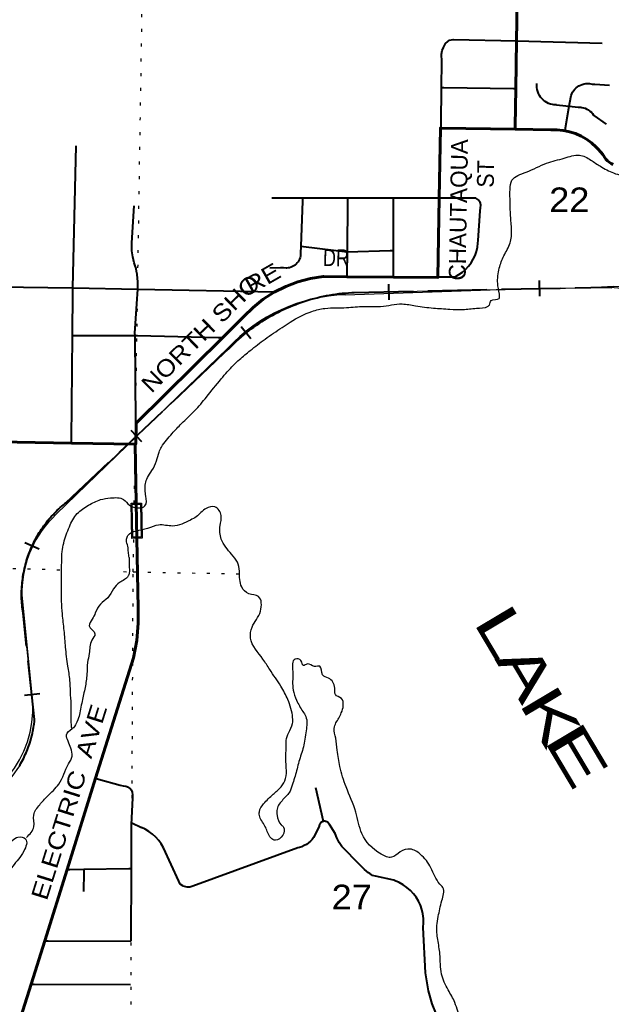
# Model space of a CAD drawing. Header units: feet. Extents: x -489137 to -242534, y 368785 to 558127.
# Drawn here: x -346514 to -342297, y 463025 to 470038 of the extents above; entities that cross this region are included whole.
import ezdxf

# ---------------------------------------------------------------- set-up
doc = ezdxf.new("R2010")
doc.units = ezdxf.units.FT
doc.header["$LTSCALE"] = 70
doc.linetypes.add('DOTTED', pattern=[1.5, 0.3, -1.2])
doc.linetypes.add('LONG_DASHED', pattern=[7.5, 6, -1.5])
for name, color, linetype, lineweight in [('26', 7, 'Continuous', 40), ('27', 7, 'Continuous', 13), ('29', 7, 'Continuous', 25), ('39', 7, 'Continuous', 13), ('61', 7, 'Continuous', 13), ('63', 7, 'Continuous', 25), ('7', 7, 'DOTTED', 13)]:
    doc.layers.add(name, color=color, linetype=linetype, lineweight=lineweight)
doc.layers.add('41', color=7, linetype='Continuous')

msp = doc.modelspace()

# ---------------------------------------------------------------- linework, layer by layer
at = {"layer": '26'}
for q in [(-345691.28, 467013.62), (-345679.09, 466343.35)]:
    msp.add_line((-345683.67, 466595.32), q, dxfattribs=at)
for points in [[(-342981.37, 469257.1), (-342981.03, 469278.97), (-342976.81, 469548.29), (-342971.49, 469888.07), (-342949.51, 471292.67)], [(-345691.28, 467013.62), (-345686.12, 467013.53), (-345683.97, 467162.82), (-345066.37, 467773.97), (-344915.65, 467923.11), (-344849.93, 467988.23), (-344777.76, 468046.12), (-344699.93, 468096.15), (-344617.3, 468137.77), (-344530.78, 468170.52), (-344441.3, 468194.05), (-344349.86, 468208.1), (-344346.64, 468208.41), (-344180.98, 468206.91), (-343849, 468203.9), (-343534.02, 468201.05), (-343533.95, 468204.77), (-343523.89, 468766.38), (-343514.94, 469265.64), (-343510.7, 469265.57), (-342981.37, 469257.1)], [(-342284.45, 469005.96), (-342298.6, 469013.59), (-342311.88, 469022.65), (-342324.14, 469033.05), (-342335.24, 469044.67), (-342345.07, 469057.39), (-342353.51, 469071.07), (-342358.29, 469077.15), (-342371.64, 469094.12), (-342392.3, 469117.15), (-342403.83, 469129.85), (-342437.19, 469159.64), (-342473.47, 469185.77), (-342512.28, 469207.97), (-342553.21, 469225.99), (-342595.79, 469239.63), (-342626.12, 469245.95), (-342639.57, 469248.75), (-342684.06, 469253.24), (-342728.77, 469253.05), (-342981.37, 469257.1)], [(-345691.28, 467013.62), (-346144.73, 467021.43), (-346530.82, 467028.07), (-346999.54, 467036.14), (-347389.92, 467042.85), (-347610, 467046.64), (-347660.98, 467047.52), (-347975.74, 467052.94), (-348814.36, 467067.37), (-348993.56, 467070.45), (-349320.69, 467076.08), (-349634.04, 467081.48), (-349972.34, 467087.3), (-350344.14, 467093.7), (-350671.65, 467099.33), (-350958.54, 467104.27), (-350968.54, 467104.44)], [(-346890.12, 462201.49), (-346792.86, 462326.72), (-346720.76, 462417.35), (-346670.4, 462496.39), (-346658.53, 462515.01), (-346606.84, 462618.65), (-346566.28, 462727.12), (-346543.16, 462812.05), (-346535.32, 462837.07), (-346431.94, 463166.95), (-346335.1, 463475.97), (-346175.61, 463984.88), (-345972.03, 464634.51), (-345703.28, 465492.08), (-345679.6, 465615.07), (-345668.91, 465739.86), (-345670.03, 465844.75), (-345679.09, 466343.35)]]:
    msp.add_lwpolyline(points, dxfattribs=at)
at = {"layer": '29'}
for p, q in [((-342971.49, 469888.07), (-342361.72, 469870.12)), ((-345686.67, 467168.23), (-345691.58, 467789.23)), ((-345713.89, 464317.71), (-345645.96, 464283.6))]:
    msp.add_line(p, q, dxfattribs=at)
for points in [[(-343505.82, 469739.59), (-343506.14, 469792.1), (-343502.09, 469819.07), (-343494.01, 469839.29), (-343477.5, 469867.28), (-343462.68, 469882.78), (-343449.54, 469891.88), (-343423.93, 469897.28), (-343422.16, 469897.38), (-342971.49, 469888.07)], [(-343510.7, 469265.57), (-343510.38, 469295.61), (-343507.72, 469554.73), (-343505.82, 469739.59)], [(-343507.72, 469554.73), (-343491.27, 469554.53), (-342993.53, 469548.49), (-342976.81, 469548.29)], [(-342687.4, 469430.41), (-342707.1, 469431.78), (-342716.16, 469433.11), (-342730.32, 469436.73), (-342744.02, 469441.81), (-342757.12, 469448.3), (-342769.47, 469456.12), (-342780.93, 469465.19), (-342791.38, 469475.4), (-342800.7, 469486.65), (-342808.8, 469498.82), (-342815.58, 469511.77), (-342820.97, 469525.35), (-342824.92, 469539.42), (-342827.37, 469553.83), (-342828.3, 469568.41), (-342827.7, 469583.02), (-342827.64, 469583.6)], [(-342586.05, 469485.05), (-342582.76, 469497.56), (-342578.18, 469509.65), (-342572.35, 469521.19), (-342565.36, 469532.07), (-342557.26, 469542.15), (-342548.16, 469551.33), (-342538.15, 469559.51), (-342527.33, 469566.6), (-342515.84, 469572.52), (-342503.78, 469577.21), (-342491.31, 469580.6), (-342478.55, 469582.68), (-342465.64, 469583.41), (-342453.48, 469582.83), (-342433.39, 469579.28)], [(-342433.39, 469579.28), (-342413.48, 469578), (-342310.38, 469571.38)], [(-342626.12, 469245.95), (-342622.46, 469267.79), (-342596.76, 469421.14), (-342586.05, 469485.05)], [(-342687.4, 469430.41), (-342667.1, 469428.33), (-342596.76, 469421.14)], [(-342596.76, 469421.14), (-342553.65, 469416.73), (-342533.95, 469414.71)], [(-342533.95, 469414.71), (-342513.65, 469414), (-342507.68, 469413.39), (-342494.94, 469410.7), (-342482.55, 469406.7), (-342470.65, 469401.43), (-342459.36, 469394.94), (-342448.82, 469387.31), (-342439.13, 469378.62), (-342430.4, 469368.96), (-342422.73, 469358.44), (-342420.27, 469354.52), (-342333.22, 469293.17)], [(-346138.17, 467787.47), (-346135.51, 468098.91), (-346134.85, 468127.27), (-346111.13, 469139.08)], [(-343261.58, 468766.52), (-343281.59, 468766.51), (-343523.89, 468766.38), (-343849.71, 468766.2), (-344178.06, 468766.03), (-344496.9, 468765.86), (-344715.45, 468765.74)], [(-344496.9, 468765.86), (-344497.67, 468744.67), (-344509.34, 468423.7), (-344511.09, 468375.5)], [(-344178.06, 468766.03), (-344178.15, 468747.38), (-344180.05, 468384.31)], [(-343849.25, 468393.88), (-343849.68, 468744.67), (-343849.71, 468766.2)], [(-343229.36, 468697.19), (-343226.86, 468716.79), (-343227.06, 468720.33), (-343228.03, 468726.21), (-343229.6, 468731.96), (-343231.77, 468737.5), (-343234.5, 468742.8), (-343237.77, 468747.77), (-343241.55, 468752.38), (-343241.59, 468752.42), (-343261.58, 468766.52)], [(-345683.45, 468264.52), (-345690.5, 468284.59), (-345697.95, 468305.8), (-345708.05, 468348.3), (-345713.65, 468391.62), (-345714.69, 468435.29), (-345714.16, 468447.46), (-345697.48, 468711.31)], [(-343246.74, 468464.89), (-343230.89, 468676.79), (-343229.36, 468697.19)], [(-344509.34, 468423.7), (-344489.77, 468421.36), (-344180.08, 468384.31), (-344180.05, 468384.31)], [(-343409.89, 468207.3), (-343383.35, 468221.94), (-343358.49, 468239.27), (-343335.57, 468259.11), (-343314.86, 468281.23), (-343296.57, 468305.39), (-343280.9, 468331.34), (-343268.04, 468358.78), (-343258.11, 468387.42), (-343251.23, 468416.93), (-343247.47, 468447.01), (-343246.74, 468464.89)], [(-344511.09, 468375.5), (-344511.26, 468364.67), (-344512.56, 468353.91), (-344514.98, 468343.35), (-344518.48, 468333.1), (-344523.04, 468323.27), (-344528.61, 468313.97), (-344535.11, 468305.31), (-344542.48, 468297.37), (-344550.65, 468290.24), (-344559.51, 468284.01), (-344568.98, 468278.74), (-344578.94, 468274.49), (-344589.3, 468271.3), (-344599.93, 468269.21), (-344610.72, 468268.25), (-344613.87, 468268.3), (-344633.76, 468269.99)], [(-344180.05, 468384.31), (-344180.9, 468223.2), (-344180.98, 468206.91)], [(-344180.05, 468384.31), (-343873.08, 468393.19), (-343849.25, 468393.88)], [(-343849, 468203.9), (-343849.05, 468235), (-343849.25, 468393.88)], [(-345672.16, 468173.44), (-345673.81, 468193.28), (-345676.44, 468225.04), (-345679.91, 468244.59), (-345683.45, 468264.52)], [(-344633.76, 468269.99), (-344653.87, 468269.79), (-344730.96, 468269)], [(-343533.95, 468204.77), (-343522.3, 468205.01), (-343409.89, 468207.3)], [(-346660.92, 468135.55), (-346142.7, 468127.43), (-346134.85, 468127.27), (-345672.38, 468118.02), (-344695.32, 468098.47)], [(-345672.38, 468118.02), (-345671.34, 468134.85), (-345671.73, 468153.28), (-345672.16, 468173.44)], [(-345691.58, 467789.23), (-345691.71, 467806.03), (-345672.38, 468118.02)], [(-346144.73, 467021.43), (-346144.5, 467047.94), (-346138.17, 467787.47)], [(-346138.17, 467787.47), (-346111.07, 467787.58), (-345691.58, 467789.23)], [(-345691.58, 467789.23), (-345674.04, 467789.3), (-345097.96, 467774.76), (-345066.37, 467773.97)], [(-345972.03, 464634.51), (-345952.01, 464629.01), (-345796.2, 464586.26), (-345776.14, 464580.75)], [(-345776.14, 464580.75), (-345756.2, 464578.87), (-345750.47, 464577.11), (-345744.45, 464574.55), (-345738.74, 464571.37), (-345733.38, 464567.61), (-345728.45, 464563.32), (-345724, 464558.53), (-345720.07, 464553.3), (-345716.7, 464547.69), (-345713.95, 464541.75), (-345711.98, 464536.02), (-345709.48, 464516.08)], [(-344348.72, 464326.66), (-344348.81, 464327.04), (-344403.22, 464565.86)], [(-345709.48, 464516.08), (-345710.29, 464496.02), (-345718.11, 464304.06)], [(-345718.11, 464304.06), (-345718.98, 463991.6), (-345720.41, 463474.13)], [(-345488.7, 464139.19), (-345504.38, 464166.64), (-345522.85, 464192.31), (-345543.9, 464215.9), (-345567.3, 464237.16), (-345592.79, 464255.85), (-345620.1, 464271.79), (-345645.96, 464283.6)], [(-344348.81, 464327.04), (-344350.64, 464326.66), (-344354.62, 464325.37), (-344358.45, 464323.67), (-344362.08, 464321.58), (-344365.47, 464319.12), (-344368.59, 464316.32), (-344371.4, 464313.21), (-344373.86, 464309.82), (-344375.96, 464306.2), (-344377.67, 464302.37), (-344378.97, 464298.39), (-344379.84, 464294.32), (-344410.2, 464228.58)], [(-344304.65, 464306.11), (-344306.74, 464309.74), (-344309.2, 464313.14), (-344312, 464316.25), (-344315.11, 464319.06), (-344318.49, 464321.52), (-344322.12, 464323.62), (-344325.94, 464325.33), (-344329.92, 464326.63), (-344334.02, 464327.51), (-344338.19, 464327.95), (-344342.37, 464327.95), (-344346.54, 464327.52), (-344348.81, 464327.04)], [(-344216.58, 464147.71), (-344236.07, 464177.69), (-344252.32, 464209.54), (-344264.25, 464240.16), (-344304.65, 464306.11)], [(-344410.2, 464228.58), (-344419.21, 464213.2), (-344429.77, 464198.84), (-344441.78, 464185.66), (-344455.09, 464173.81), (-344469.58, 464163.42), (-344485.07, 464154.6), (-344501.4, 464147.45), (-344518.38, 464142.04), (-344530.26, 464139.38)], [(-345370.39, 463881.08), (-345379.55, 463901.07), (-345488.7, 464139.19)], [(-344530.26, 464139.38), (-345280.27, 463866.1), (-345300.24, 463858.82)], [(-343998.52, 463942.76), (-344018.54, 463955.62), (-344028.13, 463961.78), (-344055.57, 463983.78), (-344080.56, 464008.52), (-344089.19, 464018.38), (-344216.58, 464147.71)], [(-346175.61, 463984.88), (-346156.36, 463985.16), (-346057.28, 463986.63)], [(-346057.28, 463986.63), (-346057.36, 463966.1), (-346057.93, 463828.59)], [(-346057.28, 463986.63), (-345736.22, 463991.35), (-345718.98, 463991.6)], [(-343847.98, 463907.72), (-343978.54, 463938.11), (-343998.52, 463942.76)], [(-345300.24, 463858.82), (-345320.27, 463859.07), (-345329.6, 463860.64), (-345339.07, 463863.28), (-345348.21, 463866.89), (-345350.38, 463868.02), (-345370.39, 463881.08)], [(-343638.07, 463571.66), (-343635.24, 463603.78), (-343635.78, 463636.02), (-343639.68, 463668.02), (-343646.92, 463699.44), (-343657.39, 463729.93), (-343671, 463759.16), (-343687.58, 463786.81), (-343706.97, 463812.57), (-343728.94, 463836.17), (-343753.26, 463857.34), (-343779.66, 463875.85), (-343807.84, 463891.5), (-343837.51, 463904.12), (-343847.98, 463907.72)], [(-343457.42, 462816.1), (-343503.25, 462882.36), (-343541.91, 462953.04), (-343572.96, 463027.38), (-343596.07, 463104.55), (-343599.6, 463119.71), (-343621.83, 463249.77), (-343638.07, 463571.66)], [(-346335.1, 463475.97), (-346311.16, 463475.9), (-345720.41, 463474.13)], [(-346431.94, 463166.95), (-346410.81, 463166.93), (-345723.29, 463166.27)]]:
    msp.add_lwpolyline(points, dxfattribs=at)
at = {"layer": '39'}
for points in [[(-345645.4, 466559.13), (-345637.49, 466563.28), (-345620.95, 466574.89), (-345614.77, 466643.42), (-345619.44, 466688.03), (-345602.53, 466776.44), (-345570.65, 466825.96), (-345538.14, 466895.69), (-345520.03, 466957.77), (-345502.74, 466993.61), (-345426.93, 467090.27), (-345360.02, 467160.93), (-345266.15, 467252.98), (-345182.26, 467349.38), (-345077.1, 467479.48), (-344989.11, 467577.77), (-344947.45, 467616.89), (-344870.62, 467681.17), (-344764.96, 467762.74), (-344643.06, 467845.82), (-344585.24, 467884.43), (-344431.22, 467960.44), (-344337.54, 467981.75), (-344183.7, 467987.01), (-344060.1, 467995.26), (-343940.79, 467995.55), (-343786.57, 468012.93), (-343691.95, 467999.85), (-343565.06, 467983.74), (-343448.03, 467976.01), (-343355.1, 467973.09), (-343257.76, 467982.16), (-343174.37, 467997.73), (-343166.04, 468005.55), (-343152.91, 468037.48), (-343095.85, 468051.85), (-343094.9, 468082.14), (-343106.65, 468159.32), (-343095.16, 468268.1), (-343062.09, 468356), (-343018.79, 468447.61), (-343007.75, 468542.26), (-343014.76, 468641.53), (-343017.92, 468734.6), (-343018.94, 468831.65), (-343004.86, 468893.87), (-342903.99, 468951.33), (-342758.42, 469015.48), (-342631.92, 469051.93), (-342524.1, 469072.79), (-342442.29, 469037.88), (-342374.93, 468993.32), (-342281.38, 468945.91), (-342166.99, 468918.06), (-342086.38, 468909.46), (-342010.12, 468890.89), (-341938.28, 468860.34), (-341850.72, 468815.14), (-341781.6, 468762.43), (-341745.92, 468674.4), (-341703.69, 468602.33), (-341670.86, 468552.79), (-341643.59, 468454.91), (-341627.67, 468316.97), (-341619.34, 468260.11), (-341591.05, 468129.86), (-341558.03, 468021.7), (-341532.52, 467931.96), (-341510.04, 467874.66), (-341470.21, 467790.54), (-341470.27, 467788.52), (-341508.9, 467781.65), (-341551.58, 467774.9), (-341546.65, 467738.37)], [(-346143.37, 464996.56), (-346147.09, 465071.47), (-346146.34, 465160.38), (-346151.59, 465251.5), (-346155.12, 465332.46), (-346170.15, 465433.99), (-346186.19, 465567.9), (-346196.62, 465687.48), (-346209.12, 465805.1), (-346214.37, 465896.22), (-346215.51, 465989.24), (-346216.27, 466094.36), (-346213.87, 466171.1), (-346211.42, 466249.85), (-346199.43, 466310.11), (-346159.41, 466426.08), (-346103.93, 466519.33), (-346023.19, 466579.45), (-345937.03, 466619.19), (-345865.88, 466631.1), (-345773.21, 466620.1), (-345731.99, 466580.4), (-345645.4, 466559.13)], [(-344259.87, 465028.3), (-344221.24, 465099.85), (-344207.42, 465153.99), (-344220.05, 465202.9), (-344263.67, 465230.55), (-344268.28, 465277.18), (-344312.6, 465347.29), (-344354.32, 465370.84), (-344374.65, 465432.12), (-344413.1, 465431.3), (-344463.09, 465449.05), (-344491.75, 465437.82), (-344508.86, 465472.72), (-344548.95, 465484.08), (-344567.88, 465395.75), (-344563.96, 465262.22), (-344539.91, 465190.72), (-344495.9, 465110.51), (-344474.75, 465075.48), (-344471.91, 464972.31), (-344491.66, 464857.72), (-344523.22, 464753.61), (-344550.74, 464649.37), (-344566.45, 464599.33), (-344586.4, 464543.37), (-344636.83, 464482.29), (-344679.38, 464414.91), (-344678.74, 464370.42), (-344650.52, 464302.83), (-344632.85, 464286.11), (-344638.65, 464229.7), (-344690.35, 464192.92), (-344724.19, 464210.15), (-344760.3, 464284.05), (-344802.41, 464360.16), (-344805.31, 464396.64), (-344775.27, 464452.29), (-344706.4, 464520.86), (-344650.16, 464573.67), (-344617.97, 464633.29), (-344613.61, 464707.94), (-344615.89, 464764.61), (-344615.01, 464857.56), (-344613.56, 464904), (-344595.63, 464960.03), (-344569.38, 465023.89), (-344568.05, 465066.29), (-344602.46, 465194.71), (-344652.02, 465291.27), (-344731.25, 465408.97), (-344779.49, 465483.25), (-344867.81, 465633.57), (-344857.33, 465710.05), (-344797.11, 465825.39), (-344812.08, 465928.94), (-344880.19, 465949.28), (-344931.27, 465997.37), (-344948, 466109.06), (-344962.14, 466174.19), (-345002.86, 466230.04), (-345076.35, 466337.46), (-345085.44, 466434.76), (-345077.18, 466505.24), (-345121.75, 466567.28), (-345184.75, 466557.14), (-345255.38, 466496.7), (-345296.54, 466473.74), (-345423.23, 466431.23), (-345524.11, 466438.45), (-345601.69, 466414.61), (-345640.28, 466404.89)], [(-345733.14, 466207.89), (-345738.69, 466244.9), (-345742.63, 466287.43), (-345752.86, 466330.74), (-345744.99, 466359.88), (-345731.6, 466374.84), (-345640.28, 466404.89)], [(-345733.14, 466207.89), (-345733.29, 466149.92), (-345732.97, 466095.34), (-345739.67, 466075.34), (-345801.78, 466028.78), (-345845.65, 465983.67), (-345886.05, 465920.26), (-345938, 465875.41), (-345974.36, 465811.87), (-345995.94, 465768.08), (-346017.66, 465720.26), (-345977, 465662.38), (-345998.59, 465618.59), (-346017.77, 465522.18), (-346029.83, 465459.9), (-346034.49, 465375.15), (-346047.55, 465280.57), (-346068.82, 465182.19), (-346090.28, 465077.77), (-346116.48, 465015.93), (-346141.54, 464990.44), (-346143.37, 464996.56)], [(-346465.39, 464212.87), (-346412.12, 464289.5), (-346413.58, 464372.41), (-346370.85, 464445.86), (-346316.37, 464506.8), (-346234.82, 464593.17), (-346165.64, 464736.52), (-346139.63, 464792.3), (-346149.99, 464849.22), (-346168.67, 464898.32), (-346179.41, 464943.12), (-346139.66, 464988.42)], [(-342890.86, 462139.24), (-342910.08, 462148.06), (-342965.83, 462176.08), (-343043.41, 462216.93), (-343115.12, 462251.52), (-343160.45, 462289.33), (-343194.48, 462365.18), (-343184.95, 462476.05), (-343200.11, 462573.55), (-343230.1, 462649.28), (-343262.36, 462716.99), (-343282.56, 462782.31), (-343318.23, 462870.34), (-343361.22, 462918.18), (-343412.11, 463037.01), (-343459.84, 463127.45), (-343506.87, 463240.09), (-343518.62, 463381.95), (-343533.59, 463485.5), (-343540.6, 463584.76), (-343530.5, 463649.12), (-343504.69, 463763.52), (-343497.75, 463856.28), (-343519.21, 463881.21), (-343582.35, 463996.39), (-343658.17, 464093.77), (-343729.82, 464130.38), (-343801.21, 464110.39), (-343863.07, 464071.91), (-343937.18, 464094.45), (-344074.18, 464240.25), (-344117.93, 464393.22), (-344187.13, 464573.26), (-344231.13, 464718.15), (-344249.76, 464833.95), (-344261.25, 464919.2), (-344271.17, 464990.25), (-344259.87, 465028.3)], [(-347104.57, 463417.88), (-347120.8, 463416.37), (-347150.66, 463431.46), (-347183.67, 463474.94), (-347225.09, 463508.58), (-347244.47, 463535.47), (-347255.45, 463572.2), (-347253.94, 463620.66), (-347185.38, 463614.46), (-347137.53, 463592.74), (-347073.4, 463639.24), (-347026.12, 463664.03), (-346952.77, 463681.93), (-346889.33, 463706.21), (-346834.35, 463783.31), (-346789.6, 463856.69), (-346754.82, 463934.43), (-346736.83, 463992.48), (-346702.55, 464054.06), (-346653.89, 464123.27), (-346604.15, 464162.13), (-346566.84, 464191.28), (-346525.62, 464216.26), (-346471.46, 464202.43), (-346484.27, 464115.92), (-346562.41, 464009.23), (-346621.43, 463932.26), (-346684.68, 463849.35), (-346733.41, 463778.12), (-346794.39, 463703.23)]]:
    msp.add_spline(points, degree=3, dxfattribs=at)
at = {"layer": '61'}
for p, q in [((-345719.83, 466593.49), (-345644.84, 466595.03)), ((-345714.69, 466343.54), (-345719.83, 466593.49))]:
    msp.add_line(p, q, dxfattribs=at)
msp.add_lwpolyline([(-345644.84, 466595.03), (-345639.71, 466345.09), (-345714.69, 466343.54)], dxfattribs=at)
msp.add_lwpolyline([(-345711.67, 466585.65), (-345652.67, 466586.87), (-345647.86, 466352.92), (-345706.85, 466351.7)], close=True, dxfattribs=at)
at = {"layer": '63', "lineweight": 13}
for p, q in [((-344129.85, 468093.65), (-342330.47, 468132.33)), ((-346252.34, 466515.67), (-345029.59, 467698.06)), ((-346182.94, 466596.76), (-345015.35, 467699.51)), ((-346428.01, 465251.79), (-346498.5, 465962.51)), ((-346405.63, 465054.14), (-346488.47, 465809.99))]:
    msp.add_line(p, q, dxfattribs=at)
at = {"layer": '63'}
for p, q in [((-343879.12, 468042.92), (-343881.5, 468153.5)), ((-342807.22, 468068.57), (-342809.59, 468179.15)), ((-344865.42, 467764.13), (-344935.96, 467849.32)), ((-345642.2, 467030.29), (-345718.15, 467110.7)), ((-346375.15, 466266.16), (-346475.79, 466312.06)), ((-346369.23, 465237.06), (-346479.18, 465225.01))]:
    msp.add_line(p, q, dxfattribs=at)
at = {"layer": '63', "linetype": 'LONG_DASHED'}
for points in [[(-346409.36, 466321.06), (-346402.61, 466334.01), (-346395.69, 466346.91), (-346388.56, 466359.58), (-346381.08, 466372.23), (-346373.5, 466384.71), (-346365.63, 466397), (-346357.66, 466409.2), (-346349.33, 466421.31), (-346340.89, 466433.18), (-346332.25, 466444.9), (-346323.35, 466456.59), (-346314.24, 466467.96), (-346305.01, 466479.28), (-346295.51, 466490.37), (-346285.83, 466501.41), (-346276.01, 466512.15), (-346265.92, 466522.75), (-346255.73, 466533.19), (-346245.33, 466543.51), (-346234.72, 466553.51), (-346223.94, 466563.47), (-346213.02, 466573.18), (-346201.91, 466582.68), (-346190.68, 466591.93), (-346183.66, 466597.59), (-345016.12, 467700.3), (-345000.18, 467716.54), (-344983.92, 467732.36), (-344967.39, 467747.89), (-344950.59, 467763.34), (-344933.49, 467778.33), (-344916.22, 467792.95), (-344898.65, 467807.5), (-344880.8, 467821.58), (-344862.78, 467835.3), (-344844.37, 467848.84), (-344825.87, 467861.92), (-344807.18, 467874.81), (-344788.13, 467887.35), (-344768.96, 467899.43), (-344749.52, 467911.23), (-344729.98, 467922.76), (-344710.07, 467933.93), (-344690.15, 467944.73), (-344669.86, 467955.16), (-344649.56, 467965.23), (-344628.98, 467975.03), (-344608.3, 467984.37), (-344587.45, 467993.33), (-344566.48, 468002.03), (-344545.23, 468010.27), (-344523.89, 468018.23), (-344502.46, 468025.74), (-344480.92, 468032.97), (-344459.19, 468039.65), (-344437.36, 468046.06), (-344415.53, 468052.09), (-344393.51, 468057.77), (-344371.39, 468062.98), (-344349.08, 468067.83), (-344326.86, 468072.4), (-344304.45, 468076.41), (-344282.03, 468080.07), (-344259.51, 468083.45), (-344237.08, 468086.36), (-344214.36, 468088.81), (-344191.74, 468091), (-344169.1, 468092.63), (-344146.48, 468094.07), (-344129.88, 468094.75), (-342330.45, 468133.43), (-342311.23, 468132.37), (-342292.17, 468130.87)], [(-346517.93, 464719.76), (-346510.94, 464731.33), (-346504.18, 464743), (-346497.62, 464754.86), (-346491.28, 464766.76), (-346485.08, 464778.82), (-346479.19, 464790.94), (-346473.43, 464803.24), (-346467.98, 464815.58), (-346462.66, 464828.01), (-346457.57, 464840.49), (-346452.7, 464853.14), (-346448.13, 464865.86), (-346443.71, 464878.58), (-346439.5, 464891.5), (-346435.52, 464904.37), (-346431.78, 464917.36), (-346428.32, 464930.47), (-346425.03, 464943.53), (-346421.95, 464956.7), (-346419.18, 464969.99), (-346416.56, 464983.22), (-346414.17, 464996.49), (-346412.09, 465009.88), (-346410.15, 465023.3), (-346408.53, 465036.68), (-346407.14, 465050.11), (-346406.74, 465054.14), (-346489.56, 465809.85), (-346491.79, 465824.3), (-346493.67, 465838.76), (-346495.31, 465853.24), (-346496.81, 465867.84), (-346497.95, 465882.41), (-346498.83, 465896.94), (-346499.56, 465911.58), (-346499.94, 465926.19), (-346500.07, 465940.76), (-346499.96, 465955.44), (-346499.57, 465970.01), (-346499.02, 465984.58), (-346498.14, 465999.24), (-346496.99, 466013.75), (-346495.58, 466028.3), (-346494, 466042.8), (-346492.09, 466057.35), (-346489.99, 466071.76), (-346487.55, 466086.23), (-346484.92, 466100.56), (-346482.05, 466114.92), (-346478.9, 466129.16), (-346475.49, 466143.35), (-346471.9, 466157.5), (-346467.97, 466171.61), (-346463.85, 466185.66), (-346459.47, 466199.6), (-346454.9, 466213.47), (-346449.98, 466227.23), (-346444.88, 466240.93), (-346439.59, 466254.5), (-346434.03, 466268.02), (-346428.2, 466281.42), (-346422.12, 466294.77), (-346415.92, 466307.97), (-346409.36, 466321.06)]]:
    msp.add_lwpolyline(points, dxfattribs=at)
at = {"layer": '63', "lineweight": 13}
msp.add_lwpolyline([(-344193.32, 468077.96), (-343160.23, 468113.2), (-342407.61, 468129.37)], dxfattribs=at)
for centre, radius, start, end in [((-342290.52, 467162.84), 973.6, 20.87296, 96.90734), ((-342384.97, 467036.77), 1096.92, 21.11271, 87.15228), ((-344158.22, 466890.3), 1188.18, 91.69307, 137.16954), ((-344081.48, 466793.21), 1301.34, 92.12995, 135.85816), ((-345662.76, 465942.05), 836.2, 128.46767, 189.0865), ((-345736.67, 465954.85), 761.87, 132.59789, 179.42332), ((-347188.43, 465135.37), 769.28, 283.38642, 8.70485), ((-347178.05, 465124.93), 775.65, 270.15794, 354.76421)]:
    msp.add_arc(centre, radius, start, end, dxfattribs=at)
at = {"layer": '7'}
for points in [[(-345696.72, 466591.42), (-345620.12, 471460.19), (-345555.57, 476832.62), (-345479.08, 482093.95), (-345376.77, 487549.63), (-345244.09, 492901.73), (-345183.51, 498340.99), (-345014.42, 503684.2), (-344919.12, 508225.86)], [(-360046.1, 466400.7), (-356448.42, 466331.16), (-350971.01, 466258), (-346220.67, 466119.59)], [(-345724.28, 462183.24), (-345704.38, 466104.55), (-345700.6, 466344.95)], [(-345772.94, 466106.55), (-345704.38, 466104.55), (-344938.39, 466090.22)]]:
    msp.add_lwpolyline(points, dxfattribs=at)

# ---------------------------------------------------------------- texts
at = {"layer": '27'}
msp.add_text('CHAUTAQUA', height=120, rotation=88.973, dxfattribs=at).set_placement((-343335.86, 468178.82))
for s, rotation, width, p in [('ST', 88.973, 0.95, (-343134.87, 468840.41)), ('DR', 359.481, 0.8, (-344352.3, 468282.94)), ('RE', 29.699, 1.15, (-344864.09, 468080.51)), ('NORTH SHO', 44.699, 1.15, (-345574.52, 467371.3)), ('ELECTRIC  AVE', 72.6, 1.2, (-346320.18, 463757.66))]:
    msp.add_text(s, height=120, rotation=rotation, dxfattribs=dict(at, width=width)).set_placement(p)
at = {"layer": '41'}
for s, rotation, width, p in [('L', 300.754, 1.55, (-343285.65, 465748.78)), ('A', 300.753, 1.45, (-343129.79, 465481.59)), ('K', 300.754, 1.5, (-342960.35, 465170.49)), ('E', 300.752, 1.65, (-342783.66, 464910.17))]:
    msp.add_text(s, height=300, rotation=rotation, dxfattribs=dict(at, width=width)).set_placement(p)
at = {"layer": '7', "width": 1.1}
for s, p in [('22', (-342739.37, 468667.58)), ('27', (-344289.95, 463701.63))]:
    msp.add_text(s, height=175, dxfattribs=at).set_placement(p)

doc.saveas('drawing.dxf')
